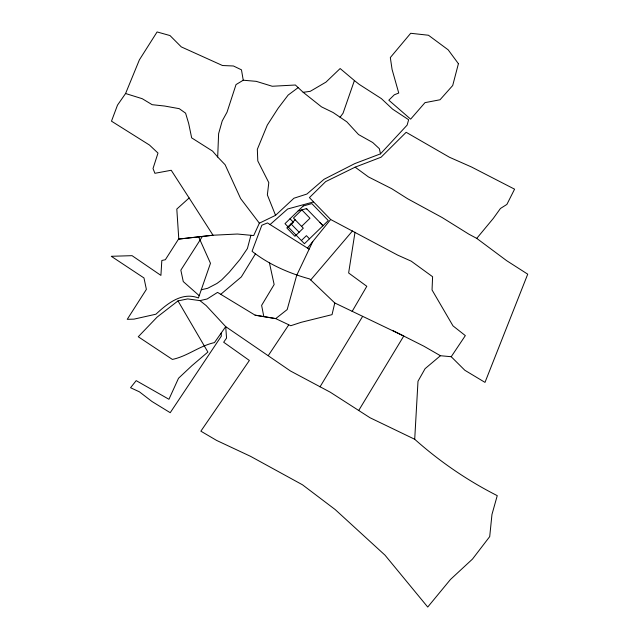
<?xml version="1.0" encoding="UTF-8"?>
<svg xmlns="http://www.w3.org/2000/svg" width="639" height="639" viewBox="0 0 639 639"><rect width="100%" height="100%" fill="white"/><g stroke="black" fill="none" stroke-linecap="round" stroke-linejoin="round"><path stroke-width="0.96" d="M259.362 223.187L240.639 198.609L225.112 164.742L217.691 156.994L218.618 133.663L222.204 120.963L227.037 112.176L236.023 84.588L243.243 80.218L256.239 81.345L272.222 86.257L295.378 85.011L303.19 92.32L321.513 106.865L333.135 112.528L346.809 121.809L358.567 134.573L372.721 142.513L379.374 148.711L380.469 153.863L354.789 163.6L324.069 179.271L306.904 194.04L293.948 198.218L275.553 215.335L259.362 223.187L253.699 235.559L237.388 234.026L213.035 235.224L178.8 239.082L176.803 209.065L189.128 197.97L171.22 170.27L154.91 173.297L153.017 168.544L157.993 153.072L149.462 145.037L111.482 121.17L117.504 105.115L125.579 93.518L139.39 59.858L157.09 31.95L169.998 35.56L181.284 46.895L222.492 65.521L233.435 65.985L241.47 69.827L243.243 80.218M414.711 439.265L370.021 417.746L330.275 392.21L290.537 371.035L225.711 326.641L214.464 342.6C199.448 345.875 187.379 356.298 172.378 359.422L138.264 336.761L157.13 317.08L177.993 300.897L187.706 298.908L199.951 300.626L206.197 305.602L225.711 326.641L226.549 338.079L223.674 342.232L249.378 360.46L200.862 431.173L216.621 440.431L250.528 456.326L302.479 484.793L335.132 509.515L385.005 555.163L427.731 607.05L450.487 579.453L472.477 559.085L489.706 536.616L491.966 514.475L497.246 495.648C467.373 480.488 439.76 461.598 414.711 439.265L417.994 381.243L425.087 368.671L440.439 355.723L451.222 356.722L464.849 370.277L484.993 382.386L527.726 274.179L506.679 260.696L476.742 238.387L468.874 234.178L442.212 217.572L407.658 198.769L391.731 188.705L368.439 176.915L355.132 167.162L325.658 181.62L309.428 197.619L330.659 219.504L397.73 255.137L411.181 261.143L432.595 276.719L432.044 289.978L452.995 325.874L465.336 335.611L451.222 356.722M355.012 232.213L348.63 272.981L366.802 286.296L352.121 311.441M309.156 249.162L267.477 222.931L261.846 225.232L252.054 251.263C268.779 264.49 289.163 273.332 309.651 278.939L334.772 302.966L332.04 314.644L301.113 322.328L290.753 325.73L275.721 318.605L255.113 315.171L217.564 292.39L207.156 298.972L199.951 300.626M250.903 235.304L247.405 248.531L240.048 259.362L229.233 272.278L221.613 279.962L216.941 283.468L207.635 288.301L201.269 289.747M303.19 92.32L310.242 91.329L325.97 82.119L340.14 68.541L354.405 80.554L343.031 113.263L340.036 117.28M312.783 241.526L296.656 275.457L287.183 309.58L275.721 318.605L255.113 315.171M320.011 386.851L362.577 316.465M358.775 410.374L403.752 336.042L334.772 302.966M255.424 253.875L241.334 276.919L220.743 294.323M189.128 197.97L213.035 235.224L202.403 236.438L180.845 270.153L183.265 281.575L199.208 295.673M268.292 355.572L288.612 325.051M307.455 248.1L330.659 219.504M476.742 238.387L493.3 218.418L500.441 208.482L506.879 204.424L514.579 189.176L471.438 166.963L449.465 157.258L406.156 132.297L381.092 157.202L355.132 167.162M310.714 279.954L352.512 230.911M380.469 153.863L407.139 125.092L408.64 119.741L392.57 109.125L381.387 98.614L359.238 84.404L354.405 80.554M295.186 219.784L286.807 227.915L294.93 236.294L303.309 228.171L293.469 218.019L301.848 209.888L309.979 218.266L301.592 226.398M288.373 227.141L293.413 222.252L290.026 218.77M306.984 209.097L306.273 208.681M301.376 240.552L306.416 235.663L309.476 238.818M319.979 222.508L322.887 225.815M270.065 224.561L287.686 208.977L313.605 201.924M298.157 87.623L288.149 95.067L278.125 108.271L267.302 125.076L257.333 149.31L257.797 160.94L268.803 182.634L267.358 194.903L275.553 215.335M298.141 210.894L306.512 208.618L323.046 225.663M198.617 236.869L210.471 263.284L198.417 297.958C181.955 291.624 167.266 303.621 155.932 314.204L134.006 319.125L127.241 319.332L146.387 289.379L143.975 277.957L111.274 256.295L132.065 255.672L160.916 275.401L161.827 260.472L165.349 259.73L178.537 239.09L202.403 236.438M125.579 93.518L142.249 98.71L152.146 104.684L164.638 106.034L179.247 108.67L185.59 113.159L188.681 123.487L191.66 137.864L212.579 151.116L217.691 156.994M392.466 330.355L423.937 346.234L440.439 355.723M290.993 223.85L299.124 232.229M177.993 300.897L207.891 352.057L191.892 365.7L178.513 378.264L168.936 399.279L136.187 380.636L130.556 387.729L139.43 391.835L151.97 401.492L170.214 412.698L221.35 336.114L221.15 333.199M269.338 262.429L274.147 284.539L261.623 305.378L263.811 316.609M458.411 63.7L452.708 85.514L440.031 99.764L424.991 102.647L410.645 119.142L388.816 100.203L394.327 94.788L398.744 93.03L392.082 69.475L390.325 57.558L410.693 33.276L428.465 35.241L448.179 49.834L458.411 63.7M303.245 205.958L284.994 223.65L304.436 243.707L328.294 220.567L311.848 203.609L303.245 205.958"/></g></svg>
